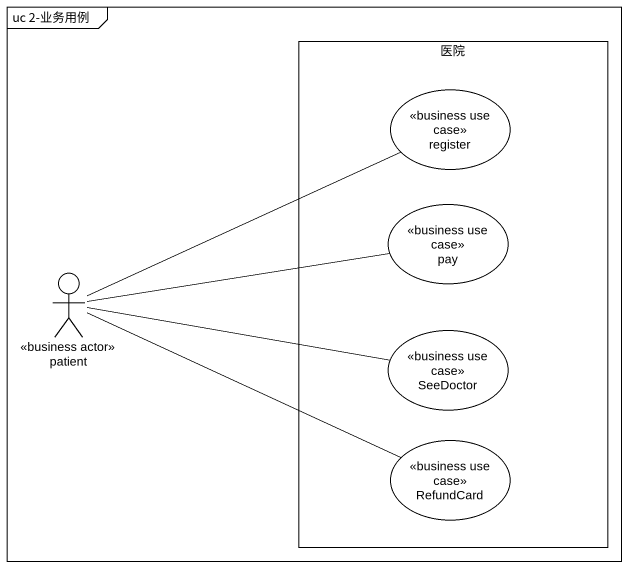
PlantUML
@startuml
mainframe uc 2-业务用例
rectangle 医院 {
  usecase register <<business use case>>
  usecase pay <<business use case>>
  usecase SeeDoctor <<business use case>>
  usecase RefundCard <<business use case>>
}
actor patient <<business actor>>
patient -right- register
patient -right- pay
patient -right- SeeDoctor
patient -right- RefundCard
@enduml
